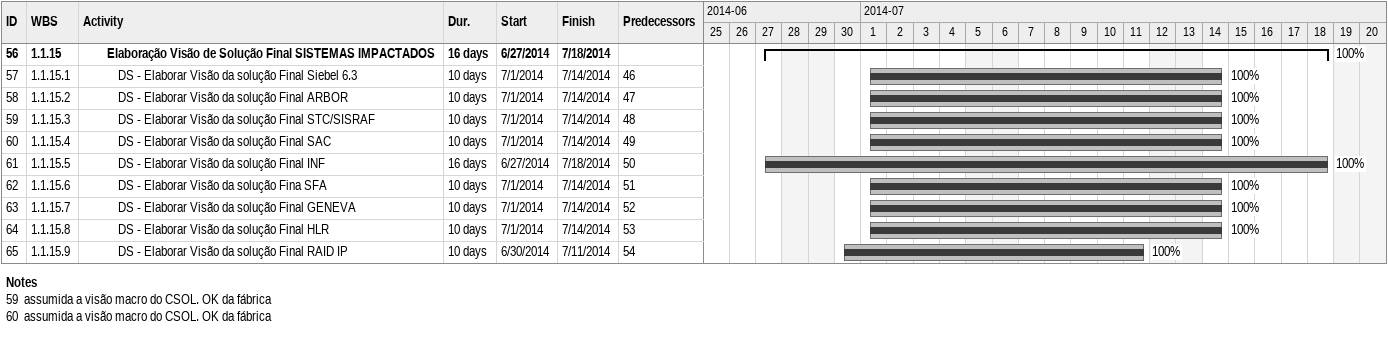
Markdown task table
| ID | WBS | Task | Duration | Start | Finish | Predecessors | % complete |
|---|---|---|---|---|---|---|---|
| 56 | 1.1.15 | **Elaboração Visão de Solução Final SISTEMAS IMPACTADOS** | 16d | 2014-06-27 | 2014-07-18 |  | 100 |
| 57 | 1.1.15.1 | DS - Elaborar Visão da solução Final Siebel 6.3 | 10d | 2014-07-01 | 2014-07-14 | 46 | 100 |
| 58 | 1.1.15.2 | DS - Elaborar Visão da solução Final ARBOR | 10d | 2014-07-01 | 2014-07-14 | 47 | 100 |
| 59 | 1.1.15.3 | DS - Elaborar Visão da solução Final STC/SISRAF | 10d | 2014-07-01 | 2014-07-14 | 48 | 100 |
| 60 | 1.1.15.4 | DS - Elaborar Visão da solução Final SAC | 10d | 2014-07-01 | 2014-07-14 | 49 | 100 |
| 61 | 1.1.15.5 | DS - Elaborar Visão da solução Final INF | 16d | 2014-06-27 | 2014-07-18 | 50 | 100 |
| 62 | 1.1.15.6 | DS - Elaborar Visão da solução Fina SFA | 10d | 2014-07-01 | 2014-07-14 | 51 | 100 |
| 63 | 1.1.15.7 | DS - Elaborar Visão da solução Final GENEVA | 10d | 2014-07-01 | 2014-07-14 | 52 | 100 |
| 64 | 1.1.15.8 | DS - Elaborar Visão da solução Final HLR | 10d | 2014-07-01 | 2014-07-14 | 53 | 100 |
| 65 | 1.1.15.9 | DS - Elaborar Visão da solução Final RAID IP | 10d | 2014-06-30 | 2014-07-11 | 54 | 100 |

Notes
- 59: assumida a visão macro do CSOL. OK da fábrica
- 60: assumida a visão macro do CSOL. OK da fábrica
